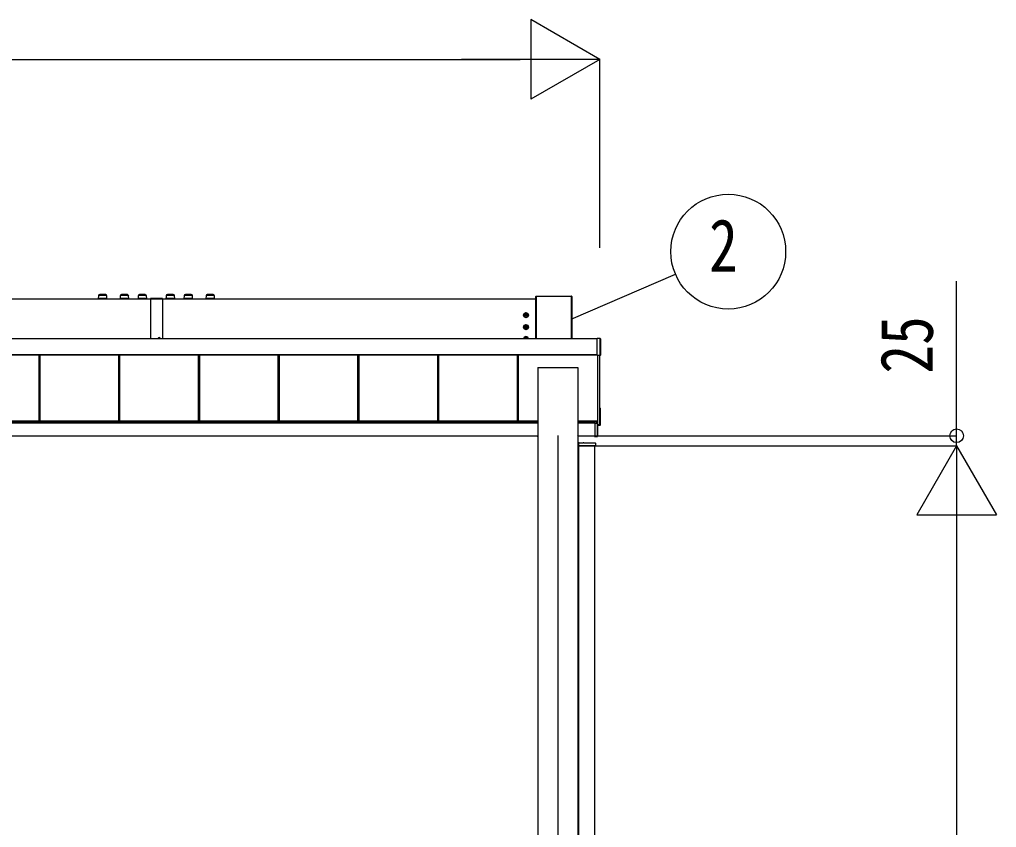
# Model space of a CAD drawing. Units: millimetres, scale not verified. Extents: x -16820 to 16820, y -11880 to 11880.
# Drawn here: x -7024 to -4574, y -3742 to -1716 of the extents above; entities that cross this region are included whole.
import ezdxf
from ezdxf.enums import TextEntityAlignment as Align

# ---------------------------------------------------------------- set-up
doc = ezdxf.new("R2010")
doc.units = ezdxf.units.MM
doc.header["$LTSCALE"] = 60
for name, color, linetype in [('0-3_YKK_12', 2, 'Continuous'), ('0-4_YKK_A1', 4, 'Continuous'), ('0-5_YKK_D', 6, 'Continuous')]:
    doc.layers.add(name, color=color, linetype=linetype)
doc.styles.add('ＭＳ ゴシック', font='')
doc.styles.get('ＭＳ ゴシック').set_extended_font_data('MS Gothic')

msp = doc.modelspace()

# ---------------------------------------------------------------- linework, layer by layer
at = {"layer": '0-3_YKK_12'}
msp.add_line((-5673.86, -2759.32), (-5673.86, -5729.26), dxfattribs=at)
at = {"layer": '0-4_YKK_A1'}
for p, q in [((-6826.44, -2409.09), (-6826.84, -2415.65)), ((-6805.09, -2415.64), (-6805.49, -2409.08)), ((-6771.44, -2409.08), (-6771.84, -2415.64)), ((-6750.09, -2415.63), (-6750.49, -2409.07)), ((-6726.44, -2409.07), (-6726.84, -2415.63)), ((-6705.09, -2415.62), (-6705.49, -2409.07)), ((-6665.96, -2415.51), (-6695.96, -2415.51)), ((-6695.96, -2415.51), (-6695.96, -2517.23)), ((-6665.96, -2415.51), (-6665.96, -2517.23)), ((-6656.44, -2409.06), (-6656.84, -2415.62)), ((-6635.09, -2415.61), (-6635.49, -2409.05)), ((-6611.44, -2409.05), (-6611.84, -2415.61)), ((-6590.09, -2415.6), (-6590.49, -2409.05)), ((-6556.44, -2409.04), (-6556.84, -2415.6)), ((-6535.09, -2415.6), (-6535.49, -2409.04)), ((-5728.86, -2517.23), (-5728.86, -2410.49)), ((-5728.53, -2410.64), (-5728.86, -2410.49)), ((-5728.53, -2517.23), (-5728.53, -2410.64)), ((-5728.36, -2409.99), (-5639.36, -2409.99)), ((-5728.36, -2409.99), (-5728.03, -2410.14)), ((-5728.03, -2410.14), (-5728.03, -2410.62)), ((-5728.03, -2410.62), (-5728.03, -2517.23)), ((-5639.7, -2410.62), (-5728.03, -2410.62)), ((-5639.7, -2410.14), (-5639.36, -2409.99)), ((-5639.7, -2517.23), (-5639.7, -2410.62)), ((-5638.86, -2410.49), (-5639.2, -2410.64)), ((-5639.2, -2410.64), (-5639.2, -2517.23)), ((-5638.86, -2410.49), (-5638.86, -2517.23)), ((-5756.14, -2456.71), (-5756.86, -2456.71)), ((-5751.58, -2458.23), (-5750.86, -2458.23)), ((-5756.14, -2486.69), (-5756.86, -2486.69)), ((-5751.58, -2488.21), (-5750.86, -2488.21)), ((-5575.36, -2517.23), (-9567.86, -2517.23)), ((-5756.86, -2516.81), (-5756.86, -2517.23)), ((-5756.14, -2516.81), (-5756.86, -2516.81)), ((-5567.83, -2516.22), (-5575.36, -2515.74)), ((-5575.36, -2516.22), (-5575.36, -2515.74)), ((-5567.83, -2516.7), (-5575.36, -2516.22)), ((-5567.83, -2557.75), (-5567.83, -2516.7)), ((-5567.36, -2516.72), (-5567.36, -2557.77)), ((-5575.36, -2557.05), (-9567.86, -2557.05)), ((-9567.86, -2557.35), (-5575.36, -2557.35)), ((-5575.36, -2557.35), (-9567.86, -2557.35)), ((-6975.36, -2723.63), (-6975.36, -2557.55)), ((-6972.76, -2723.63), (-6972.76, -2557.55)), ((-6972.36, -2723.63), (-6972.36, -2557.55)), ((-6775.36, -2723.63), (-6775.36, -2557.55)), ((-6772.76, -2723.63), (-6772.76, -2557.55)), ((-6772.36, -2723.63), (-6772.36, -2557.55)), ((-6575.36, -2723.63), (-6575.36, -2557.55)), ((-6572.76, -2723.63), (-6572.76, -2557.55)), ((-6572.36, -2723.63), (-6572.36, -2557.55)), ((-6375.36, -2723.63), (-6375.36, -2557.55)), ((-6372.76, -2723.63), (-6372.76, -2557.55)), ((-6372.36, -2723.63), (-6372.36, -2557.55)), ((-6175.36, -2723.63), (-6175.36, -2557.55)), ((-6172.76, -2723.63), (-6172.76, -2557.55)), ((-6172.36, -2723.63), (-6172.36, -2557.55)), ((-5975.36, -2723.63), (-5975.36, -2557.55)), ((-5972.76, -2723.63), (-5972.76, -2557.55)), ((-5972.36, -2723.63), (-5972.36, -2557.55)), ((-5775.36, -2723.63), (-5775.36, -2557.55)), ((-5772.76, -2723.63), (-5772.76, -2557.55)), ((-5772.36, -2723.63), (-5772.36, -2557.55)), ((-5575.36, -2558.2), (-5567.83, -2557.75)), ((-5567.83, -2558.27), (-5575.36, -2558.71)), ((-5575.36, -2558.92), (-5575.36, -2558.71)), ((-5575.36, -2558.92), (-5574.15, -2558.85)), ((-5575.36, -2558.92), (-5574.15, -2558.85)), ((-5574.15, -2558.85), (-5574.15, -2558.85)), ((-5573.86, -2731.46), (-5573.86, -2558.83)), ((-5567.83, -2558.52), (-5573.55, -2558.87)), ((-5573.55, -2558.83), (-5573.55, -2558.87)), ((-5568.86, -2731.46), (-5568.86, -2558.59)), ((-5567.83, -2558.52), (-5567.83, -2558.27)), ((-5567.36, -2557.77), (-5567.36, -2558.02)), ((-5723.86, -2589.06), (-5723.86, -4979.26)), ((-5723.86, -2589.06), (-5723.56, -2589.06)), ((-5723.56, -2589.06), (-5624.16, -2589.06)), ((-5624.16, -2589.06), (-5623.86, -2589.06)), ((-5623.86, -2589.06), (-5623.86, -4979.26)), ((-5567.83, -2690.91), (-5568.86, -2690.84)), ((-5568.36, -2691.93), (-5568.86, -2691.9)), ((-5567.36, -2732.46), (-5567.36, -2691.41)), ((-5723.86, -2723.63), (-9571.36, -2723.63)), ((-9569.86, -2725.64), (-5723.86, -2725.64)), ((-5723.86, -2728.5), (-9567.86, -2728.5)), ((-5576.86, -2723.63), (-5623.86, -2723.63)), ((-5623.86, -2725.64), (-5580.86, -2725.64)), ((-5580.86, -2728.5), (-5623.86, -2728.5)), ((-5575.86, -2723.93), (-5580.86, -2723.91)), ((-5580.86, -2728.21), (-5580.86, -2723.91)), ((-5580.86, -2728.21), (-5580.86, -2728.41)), ((-5575.15, -2728.22), (-5580.86, -2728.21)), ((-5580.86, -2728.71), (-5574.66, -2728.72)), ((-5577.62, -2723.92), (-5576.86, -2723.92)), ((-5576.86, -2723.63), (-5576.86, -2723.92)), ((-5576.86, -2723.92), (-5576.86, -2723.92)), ((-5575.86, -2723.93), (-5575.86, -2723.38)), ((-5575.15, -2725.64), (-5575.15, -2728.22)), ((-5575.15, -2725.64), (-5574.86, -2725.64)), ((-5575.15, -2728.22), (-5574.86, -2728.22)), ((-5574.86, -2728.22), (-5574.86, -2725.64)), ((-5574.86, -2728.24), (-5574.86, -2728.22)), ((-5574.66, -2728.42), (-5574.66, -2725.44)), ((-5574.66, -2728.42), (-5574.66, -2728.42)), ((-5574.65, -2723.38), (-5574.65, -2725.14)), ((-5574.65, -2725.14), (-5574.36, -2725.14)), ((-5574.65, -2728.72), (-5574.36, -2728.72)), ((-5574.36, -2725.14), (-5574.36, -2723.38)), ((-5574.36, -2728.72), (-5574.36, -2725.14)), ((-5574.36, -2761.81), (-5574.36, -2728.72)), ((-5574.36, -2732.41), (-5574.16, -2732.4)), ((-5574.36, -2733.11), (-5574.16, -2733.1)), ((-5574.36, -2733.63), (-5567.83, -2733.21)), ((-5574.36, -2733.63), (-5567.83, -2733.21)), ((-5574.15, -2733.41), (-5574.36, -2733.42)), ((-5574.16, -2733.1), (-5574.16, -2732.4)), ((-5573.86, -2731.46), (-5573.86, -2732.33)), ((-5568.36, -2731.99), (-5573.86, -2732.33)), ((-5573.86, -2732.33), (-5573.86, -2733.01)), ((-5573.86, -2733.05), (-5573.86, -2733.01)), ((-5567.83, -2732.96), (-5573.55, -2733.31)), ((-5573.55, -2733.31), (-5573.55, -2733.35)), ((-5573.36, -2731.96), (-5569.36, -2731.96)), ((-5567.83, -2733.21), (-5567.83, -2732.96)), ((-5567.83, -2733.21), (-5567.83, -2733.21)), ((-5567.36, -2732.46), (-5567.36, -2732.71)), ((-9567.86, -2759.99), (-5724.71, -2759.99)), ((-5724.86, -2762.17), (-5724.73, -2759.99)), ((-5724.71, -2759.99), (-5724.23, -2759.99)), ((-5724.23, -2759.99), (-5724.36, -2762.17)), ((-5723.86, -2759.99), (-5724.23, -2759.99)), ((-5623.5, -2759.99), (-5623.86, -2759.99)), ((-5623.86, -2762.17), (-5623.36, -2762.17)), ((-5623.36, -2762.49), (-5623.86, -2762.49)), ((-5623.5, -2759.99), (-5623.01, -2759.99)), ((-5623.36, -2762.17), (-5623.5, -2759.99)), ((-5623.36, -2762.49), (-5623.36, -2762.17)), ((-5623.16, -2762.49), (-5623.36, -2762.49)), ((-5623.01, -2759.99), (-5580.86, -2759.99)), ((-5623, -2759.99), (-5622.86, -2762.17)), ((-5580.86, -2762.49), (-5574.65, -2762.11)), ((-5580.86, -2762.19), (-5580.86, -2762.49)), ((-5574.36, -2761.81), (-5574.65, -2761.81)), ((-5621.56, -2784.99), (-5621.56, -2778.49)), ((-5621.56, -4848.99), (-5621.56, -2784.99)), ((-5621.56, -2784.99), (-5581.56, -2784.99)), ((-5620.56, -2784.99), (-5621.56, -2784.99)), ((-5620.56, -2777.49), (-5610.66, -2777.49)), ((-5608.66, -2777.49), (-5610.66, -2777.49)), ((-5608.26, -2784.99), (-5609.26, -2784.99)), ((-5608.66, -2777.49), (-5580.66, -2777.49)), ((-5581.56, -4848.99), (-5581.56, -2784.99))]:
    msp.add_line(p, q, dxfattribs=at)
for points in [[(-12480.96, -2416.49), (-6680.96, -2416.49), (-5728.86, -2416.49)], [(-6827.72, -2415.91), (-6827.83, -2416.07), (-6827.86, -2416.23)], [(-6827.37, -2415.76), (-6827.32, -2415.73), (-6826.96, -2415.66), (-6826.24, -2415.59), (-6825.19, -2415.53), (-6823.85, -2415.48), (-6822.25, -2415.43), (-6820.45, -2415.4), (-6818.5, -2415.38), (-6816.48, -2415.37), (-6814.43, -2415.37), (-6812.44, -2415.38), (-6810.56, -2415.41), (-6808.85, -2415.45), (-6807.37, -2415.5), (-6806.17, -2415.56), (-6805.28, -2415.62), (-6804.74, -2415.69), (-6804.57, -2415.74)], [(-6772.72, -2415.9), (-6772.83, -2416.06), (-6772.86, -2416.22)], [(-6772.37, -2415.75), (-6772.32, -2415.72), (-6771.96, -2415.65), (-6771.24, -2415.58), (-6770.19, -2415.52), (-6768.85, -2415.47), (-6767.25, -2415.42), (-6765.45, -2415.39), (-6763.5, -2415.37), (-6761.48, -2415.36), (-6759.43, -2415.36), (-6757.44, -2415.38), (-6755.56, -2415.4), (-6753.85, -2415.44), (-6752.37, -2415.49), (-6751.17, -2415.55), (-6750.28, -2415.61), (-6749.74, -2415.68), (-6749.57, -2415.73)], [(-6727.72, -2415.89), (-6727.83, -2416.06), (-6727.86, -2416.21)], [(-6727.37, -2415.74), (-6727.32, -2415.71), (-6726.96, -2415.64), (-6726.24, -2415.58), (-6725.19, -2415.51), (-6723.85, -2415.46), (-6722.25, -2415.42), (-6720.45, -2415.38), (-6718.5, -2415.36), (-6716.48, -2415.35), (-6714.43, -2415.35), (-6712.44, -2415.37), (-6710.56, -2415.4), (-6708.85, -2415.43), (-6707.37, -2415.48), (-6706.17, -2415.54), (-6705.28, -2415.61), (-6704.74, -2415.67), (-6704.57, -2415.72)], [(-6657.58, -2415.77), (-6657.63, -2415.8), (-6657.76, -2415.92)], [(-6657.34, -2415.71), (-6657.19, -2415.67), (-6656.64, -2415.6), (-6655.76, -2415.53), (-6654.55, -2415.47), (-6653.08, -2415.42), (-6651.37, -2415.39), (-6649.49, -2415.36), (-6647.49, -2415.34), (-6645.45, -2415.34), (-6643.43, -2415.35), (-6641.48, -2415.37), (-6639.68, -2415.4), (-6638.08, -2415.45), (-6636.73, -2415.5), (-6635.69, -2415.56), (-6634.97, -2415.63), (-6634.6, -2415.7), (-6634.59, -2415.7)], [(-6612.58, -2415.76), (-6612.63, -2415.79), (-6612.76, -2415.91)], [(-6612.34, -2415.7), (-6612.19, -2415.66), (-6611.64, -2415.59), (-6610.76, -2415.52), (-6609.55, -2415.47), (-6608.08, -2415.42), (-6606.37, -2415.38), (-6604.49, -2415.35), (-6602.49, -2415.33), (-6600.45, -2415.33), (-6598.43, -2415.34), (-6596.48, -2415.36), (-6594.68, -2415.39), (-6593.08, -2415.44), (-6591.73, -2415.49), (-6590.69, -2415.55), (-6589.97, -2415.62), (-6589.6, -2415.69), (-6589.59, -2415.69)], [(-6557.58, -2415.76), (-6557.63, -2415.78), (-6557.76, -2415.9)], [(-6557.34, -2415.69), (-6557.19, -2415.65), (-6556.64, -2415.58), (-6555.76, -2415.51), (-6554.55, -2415.46), (-6553.08, -2415.41), (-6551.37, -2415.37), (-6549.49, -2415.34), (-6547.49, -2415.32), (-6545.45, -2415.32), (-6543.43, -2415.33), (-6541.48, -2415.35), (-6539.68, -2415.38), (-6538.08, -2415.43), (-6536.73, -2415.48), (-6535.69, -2415.54), (-6534.97, -2415.61), (-6534.6, -2415.68), (-6534.59, -2415.69)], [(-5728.03, -2410.14), (-5639.7, -2410.14), (-5639.7, -2410.62)], [(-5756.86, -2456.71), (-5756.86, -2458.23), (-5756.14, -2458.23)], [(-5753.1, -2455.19), (-5753.1, -2454.47), (-5754.62, -2454.47), (-5754.62, -2455.19)], [(-5754.62, -2459.75), (-5754.62, -2460.47), (-5753.1, -2460.47), (-5753.1, -2459.75)], [(-5750.86, -2458.23), (-5750.86, -2456.71), (-5751.58, -2456.71)], [(-5756.86, -2486.69), (-5756.86, -2488.21), (-5756.14, -2488.21)], [(-5753.1, -2485.17), (-5753.1, -2484.45), (-5754.62, -2484.45), (-5754.62, -2485.17)], [(-5754.62, -2489.73), (-5754.62, -2490.45), (-5753.1, -2490.45), (-5753.1, -2489.73)], [(-5750.86, -2488.21), (-5750.86, -2486.69), (-5751.58, -2486.69)], [(-5753.86, -2511.8), (-5758.86, -2514.69), (-5758.86, -2517.23)], [(-5753.1, -2515.29), (-5753.1, -2514.57), (-5754.62, -2514.57), (-5754.62, -2515.29)], [(-5748.86, -2517.23), (-5748.86, -2514.69), (-5753.86, -2511.8)], [(-5750.86, -2517.23), (-5750.86, -2516.81), (-5751.58, -2516.81)], [(-5575.36, -2558.71), (-5575.36, -2558.2), (-5575.36, -2516.22)], [(-5568.36, -2731.99), (-5568.36, -2691.87), (-5568.86, -2691.84)], [(-5574.16, -2723.38), (-5583.86, -2723.38), (-5583.86, -2723.63)], [(-5574.68, -2728.42), (-5580.86, -2728.41), (-5580.86, -2728.71), (-5580.86, -2762.19)], [(-5574.65, -2728.72), (-5574.65, -2761.81), (-5580.86, -2762.19)], [(-5574.66, -2728.42), (-5574.66, -2728.42), (-5574.67, -2728.42)], [(-5723.86, -2762.49), (-5724.36, -2762.49), (-5724.56, -2762.49)], [(-5724.36, -2762.49), (-5724.36, -2762.17), (-5723.86, -2762.17)], [(-5609.26, -2784.99), (-5610.26, -2784.99), (-5620.56, -2784.99)], [(-5579.66, -2778.43), (-5579.26, -2784.99), (-5580.26, -2784.99), (-5608.26, -2784.99)]]:
    msp.add_lwpolyline(points, dxfattribs=at)
for points in [[(-5753.86, -2451.7), (-5758.86, -2454.58), (-5758.86, -2460.36), (-5753.86, -2463.24), (-5748.86, -2460.36), (-5748.86, -2454.58)], [(-5753.86, -2481.68), (-5758.86, -2484.56), (-5758.86, -2490.34), (-5753.86, -2493.22), (-5748.86, -2490.34), (-5748.86, -2484.56)]]:
    msp.add_lwpolyline(points, close=True, dxfattribs=at)
for centre, radius in [((-5753.86, -2457.47), 6.25), ((-5753.86, -2457.47), 5), ((-5753.86, -2487.45), 6.25), ((-5753.86, -2487.45), 5)]:
    msp.add_circle(centre, radius, dxfattribs=at)
for centre, radius, start, end in [((-6815.95, -2526.27), 117.66, 84.90158, 95.11399), ((-6815.92, -2641.31), 225.52, 87.35048, 92.66936), ((-6823.23, -2409.37), 3.19, 87.13132, 174.52543), ((-6816.07, -2532.96), 126.97, 86.70011, 93.04891), ((-6808.63, -2409.36), 3.15, 1.62446, 87.11785), ((-6804.49, -2416.18), 0.411, 20.47829, 64.60156), ((-6760.95, -2526.27), 117.66, 84.90158, 95.11399), ((-6760.92, -2641.3), 225.52, 87.35048, 92.66936), ((-6768.23, -2409.36), 3.19, 87.13132, 174.52543), ((-6761.07, -2532.95), 126.97, 86.70011, 93.04891), ((-6753.63, -2409.35), 3.15, 1.62446, 87.11785), ((-6749.49, -2416.17), 0.411, 20.47829, 64.60156), ((-6715.95, -2526.26), 117.66, 84.90158, 95.11399), ((-6715.92, -2641.3), 225.52, 87.35048, 92.66936), ((-6723.23, -2409.35), 3.19, 87.13132, 174.52543), ((-6716.07, -2532.95), 126.97, 86.70011, 93.04891), ((-6708.63, -2409.34), 3.15, 1.62446, 87.11785), ((-6704.49, -2416.16), 0.411, 20.47829, 64.60156), ((-6653.27, -2409.34), 3.17, 88.97586, 178.25115), ((-6645.94, -2526.25), 117.67, 84.90628, 95.11784), ((-6645.92, -2641.29), 225.52, 87.35048, 92.66936), ((-6645.97, -2534.62), 128.66, 86.8506, 93.10193), ((-6638.63, -2409.29), 3.12, 4.87454, 87.70975), ((-6634.52, -2416.16), 0.432, 23.70801, 71.33999), ((-6608.27, -2409.33), 3.17, 88.97586, 178.25115), ((-6600.94, -2526.25), 117.67, 84.90628, 95.11784), ((-6600.92, -2641.28), 225.52, 87.35048, 92.66936), ((-6600.97, -2534.62), 128.66, 86.8506, 93.10193), ((-6593.63, -2409.29), 3.12, 4.87454, 87.70975), ((-6589.52, -2416.15), 0.432, 23.70801, 71.33999), ((-6553.27, -2409.32), 3.17, 88.97586, 178.25115), ((-6545.94, -2526.24), 117.67, 84.90628, 95.11784), ((-6545.92, -2641.27), 225.52, 87.35048, 92.66936), ((-6545.97, -2534.61), 128.66, 86.8506, 93.10193), ((-6538.63, -2409.28), 3.12, 4.87454, 87.70975), ((-6534.52, -2416.14), 0.432, 23.70801, 71.33999), ((-5728.02, -2410.64), 0.5, 90.15046, 179.81463), ((-5728.14, -2414.74), 4.12, 88.40447, 95.35624), ((-5639.7, -2410.64), 0.5, 0.18537, 89.84954), ((-5639.59, -2414.74), 4.12, 84.64376, 91.59553), ((-5753.86, -2457.47), 5.58, 153.74848, 206.25152), ((-5753.86, -2457.47), 5.58, 93.74848, 146.25152), ((-5753.86, -2457.47), 5.58, 213.74848, 266.25152), ((-5756.14, -2455.19), 1.52, 270, 0), ((-5756.14, -2459.75), 1.52, 0, 90), ((-5753.86, -2457.47), 5.58, 33.74848, 86.25152), ((-5753.86, -2457.47), 5.58, 273.74848, 326.25152), ((-5751.58, -2455.19), 1.52, 180, 270), ((-5751.58, -2459.75), 1.52, 90, 180), ((-5753.86, -2457.47), 5.58, 333.74848, 26.25152), ((-5753.86, -2487.45), 5.58, 153.74848, 206.25152), ((-5753.86, -2487.45), 5.58, 93.74848, 146.25152), ((-5753.86, -2487.45), 5.58, 213.74848, 266.25152), ((-5756.14, -2485.17), 1.52, 270, 0), ((-5756.14, -2489.73), 1.52, 0, 90), ((-5753.86, -2487.45), 5.58, 33.74848, 86.25152), ((-5753.86, -2487.45), 5.58, 273.74848, 326.25152), ((-5751.58, -2485.17), 1.52, 180, 270), ((-5751.58, -2489.73), 1.52, 90, 180), ((-5753.86, -2487.45), 5.58, 333.74848, 26.25152), ((-6673.96, -2517.01), 3, 355.77913, 184.22087), ((-5753.86, -2517.57), 6.25, 3.13115, 176.86885), ((-5753.86, -2517.57), 5.58, 153.74848, 176.48929), ((-5753.86, -2517.57), 5, 3.91504, 176.08496), ((-5753.86, -2517.57), 5.58, 93.74848, 146.25152), ((-5756.14, -2515.29), 1.52, 270, 0), ((-5753.86, -2517.57), 5.58, 33.74848, 86.25152), ((-5751.58, -2515.29), 1.52, 180, 270), ((-5753.86, -2517.57), 5.58, 3.51071, 26.25152), ((-5569.81, -2516.45), 1.99, 352.9418, 6.81012), ((-5567.86, -2516.72), 0.5, 0, 86.3803), ((-5567.72, -2520), 3.31, 83.7994, 91.95129), ((-5573.65, -2560.48), 1.65, 88.34878, 92.66982), ((-5573.56, -2558.57), 0.3, 237.70555, 273.49966), ((-5573.56, -2558.53), 0.3, 249.747, 273.49842), ((-5570.08, -2558.01), 2.26, 353.44064, 6.55936), ((-5567.72, -2561.06), 3.31, 83.7994, 91.95129), ((-5567.86, -2557.77), 0.5, 273.48119, 359.98396), ((-5567.86, -2558.02), 0.5, 273.48119, 359.98396), ((-5567.86, -2691.41), 0.5, 0.01604, 86.51881), ((-5575.08, -2730.21), 1.98, 83.79926, 91.95127), ((-5574.68, -2728.72), 0.3, 87.77338, 89.77816), ((-5574.68, -2728.56), 0.141, 85.77463, 89.9759), ((-5575.91, -2728.65), 1.25, 356.45735, 10.27369), ((-5575.87, -2728.6), 1.21, 354.17006, 8.37745), ((-5575.99, -2725.21), 1.35, 350.09675, 2.91202), ((-5574.66, -2725.14), 0.3, 269.98255, 359.98254), ((-5574.66, -2728.72), 0.3, 0, 89.87763), ((-5575.86, -2728.65), 1.22, 356.27163, 10.47203), ((-5574.16, -2723.08), 0.3, 269.98255, 359.98254), ((-5613.89, -2735.6), 39.81, 3.16075, 3.6073), ((-5573.36, -2731.46), 0.5, 180.01746, 270.01745), ((-5573.56, -2733.01), 0.3, 180.0189, 273.51595), ((-5573.56, -2733.05), 0.3, 180.0189, 273.51595), ((-5569.36, -2731.46), 0.5, 269.98255, 359.98254), ((-5567.86, -2732.46), 0.5, 273.48119, 359.98396), ((-5567.86, -2732.71), 0.5, 273.6197, 0), ((-5567.86, -2732.71), 0.5, 273.48119, 359.98396), ((-5724.56, -2762.19), 0.3, 176.5, 270), ((-5623.16, -2762.19), 0.3, 270, 3.5), ((-5575.88, -2761.96), 1.24, 353.06854, 6.93146), ((-5574.66, -2761.81), 0.3, 273.5, 0), ((-5620.56, -2778.49), 1, 90, 180), ((-5580.66, -2778.49), 1, 3.5, 90)]:
    msp.add_arc(centre, radius, start, end, dxfattribs=at)
for centre, major_axis, ratio, start_param, end_param in [((-5728.36, -2410.49), (0.382, -0.325), 0.996231, 2.2770247, 3.8440941), ((-5639.36, -2410.49), (0.382, 0.325), 0.996231, 5.5806839, 7.1477533), ((-5574.15, -2558.87), (0.6, 0.037), 0.034769, 0.7749476, 1.5686685), ((-5574.15, -2558.87), (0.6, 0.037), 0.034769, 6.2810574, 7.0581329), ((-5574.65, -2725.64), (-0.301, 0.4), 0.997782, 5.6362522, 7.2070486), ((-5575.16, -2728.22), (-0.001, 0.2), 0.09157, 4.6769241, 4.7117655), ((-5574.66, -2728.22), (0.482, 0.007), 0.414889, 3.1353871, 4.6694768), ((-5574.66, -2725.64), (-0.108, 0.169), 0.994155, 5.7105836, 7.28138), ((-5574.66, -2728.22), (0.145, 0.15), 0.921201, 2.3804184, 3.9145081), ((-5574.65, -2728.22), (-0.301, 0.4), 0.997782, 2.4579529, 2.4946596), ((-5574.16, -2732.39), (0.3, 0.018), 0.034769, 4.7102611, 6.2810574), ((-5574.16, -2733.09), (0.3, 0.037), 0.034385, 4.7081804, 6.2789767), ((-5574.15, -2733.39), (0.6, 0.037), 0.034769, 4.7102611, 6.2810574), ((-5724.36, -2762.19), (0.5, -0.018), 0.036539, 1.5736281, 3.1406975), ((-5623.36, -2762.19), (0.5, 0.018), 0.036539, 0.0008951, 1.5679645)]:
    msp.add_ellipse(centre, major_axis=major_axis, ratio=ratio, start_param=start_param, end_param=end_param, dxfattribs=at)
at = {"layer": '0-5_YKK_D'}
for p, q in [((-5568.86, -1816.49), (-5742.07, -1716.49)), ((-5742.07, -1716.49), (-5742.07, -1916.49)), ((-13378.86, -1816.49), (-5768.86, -1816.49)), ((-5568.86, -1816.49), (-5915.27, -1816.49)), ((-5568.86, -1816.49), (-5742.07, -1916.49)), ((-5568.86, -2288.92), (-5568.86, -1815.49)), ((-5640.86, -2467.76), (-5378.87, -2355.18)), ((-4673.78, -2759.99), (-4673.78, -2372.79)), ((-5622.56, -2759.99), (-4672.78, -2759.99)), ((-4673.78, -2784.99), (-4673.78, -2759.99)), ((-5580.56, -2784.99), (-4672.78, -2784.99)), ((-5580.56, -2784.99), (-4672.78, -2784.99)), ((-4673.78, -2784.99), (-4773.78, -2958.19)), ((-4673.78, -2784.99), (-4673.78, -2852.99)), ((-4673.78, -2784.99), (-4573.78, -2958.19)), ((-4673.78, -2784.99), (-4673.78, -3131.4)), ((-4773.78, -2958.19), (-4573.78, -2958.19)), ((-4673.78, -2984.99), (-4673.78, -4648.99))]:
    msp.add_line(p, q, dxfattribs=at)
for centre, radius in [((-5246.57, -2298.32), 144), ((-4673.78, -2759.99), 17)]:
    msp.add_circle(centre, radius, dxfattribs=at)

# ---------------------------------------------------------------- texts
at = {"layer": '0-5_YKK_D', "style": 'ＭＳ ゴシック', "width": 0.8}
msp.add_text('2', height=132, dxfattribs=at).set_placement((-5294.57, -2388.32), align=Align.BOTTOM_LEFT)
msp.add_text('25', height=132, rotation=90, dxfattribs=at).set_placement((-4693.78, -2603.99), align=Align.BOTTOM_LEFT)

doc.saveas('drawing.dxf')
